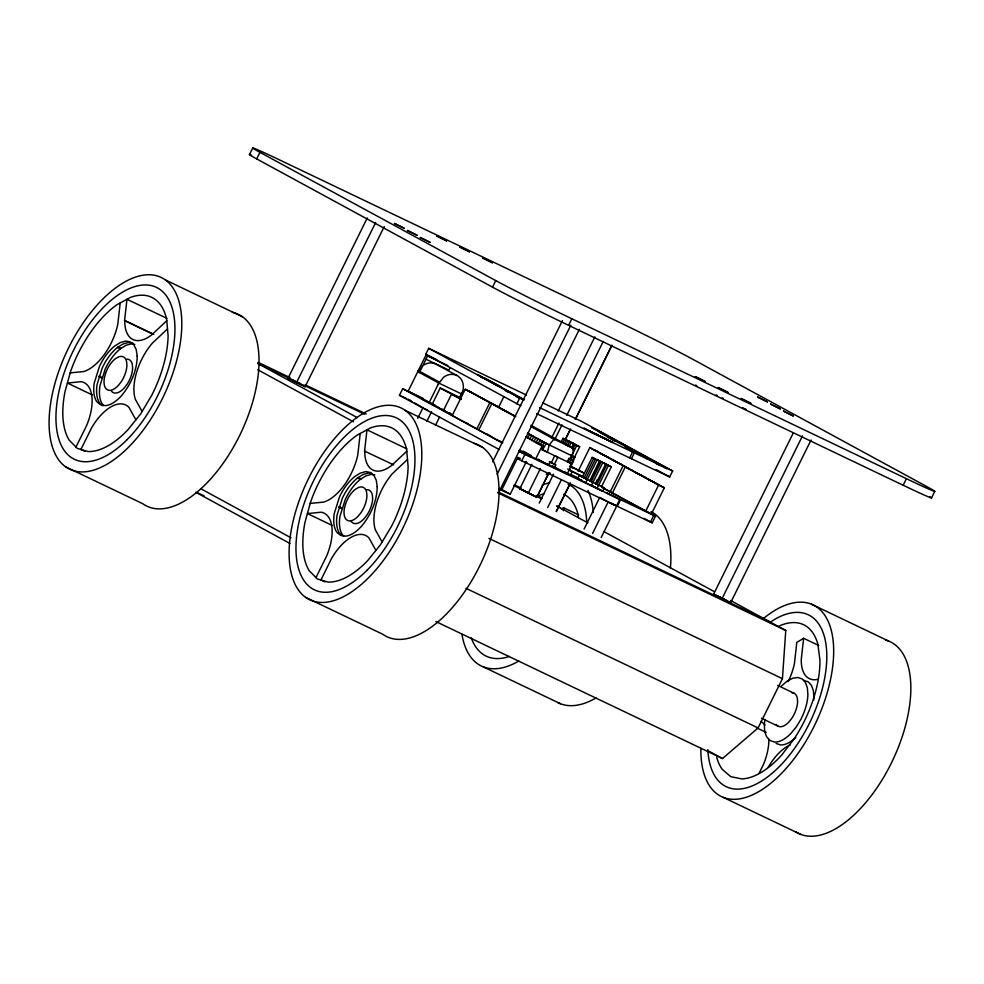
<?xml version="1.0" encoding="UTF-8"?>
<svg xmlns="http://www.w3.org/2000/svg" width="984" height="984" viewBox="0 0 984 984"><rect width="100%" height="100%" fill="white"/><g stroke="black" fill="none" stroke-linecap="round" stroke-linejoin="round"><path stroke-width="1.48" d="M435.863 621.556L722.465 758.553L758.098 727.939L782.44 678.689L785.761 630.498L730.571 600.486M563.291 510.794L563.623 507.744L578.74 514.964M818.75 645.504L803.633 638.284L801.247 659.661A42.275 21.193 -64.5 0 0 817.679 679.378M120.196 302.961L117.797 324.277A42.619 21.365 -64.5 0 1 83.726 371.546L70.184 372.887M153.504 334.412L124.574 320.587L126.973 299.271L166.911 318.361M360.206 433.489L357.807 454.817A42.619 21.365 -64.5 0 1 323.736 502.086L310.194 503.414M393.674 464.866L364.584 451.127L366.983 429.811L406.921 448.901M133.098 343.231L128.461 342.481L123.135 343.92L117.477 347.463A34.797 17.454 -64.5 0 0 102.361 367.672L97.109 384.375A34.797 17.454 -64.5 0 0 99.913 403.342L102.976 405.789M134.796 344.412L131.327 343.846L126.001 345.286L120.343 348.828A34.797 17.454 -64.5 0 0 105.214 369.037L99.974 385.74A34.797 17.454 -64.5 0 0 102.779 404.707L103.652 405.359L100.811 403.957M371.952 473.575L368.471 473.009L363.145 474.46L357.487 478.003A34.797 17.454 -64.5 0 0 342.371 498.212L337.118 514.903A34.797 17.454 -64.5 0 0 339.923 533.881L343.662 535.886L342.789 535.247A34.797 17.454 -64.5 0 1 339.972 516.28L345.224 499.577A34.797 17.454 -64.5 0 1 360.353 479.368L366.011 475.826L371.337 474.386L374.806 474.952M567.411 461.828L572.098 455.936L573.906 448.692L553.894 439.122L549.22 445.002L547.399 452.259L542.012 449.331M461.164 395.039L462.96 390.427A14.649 12.669 -61.5 0 0 458.163 376.232A14.649 12.669 -61.5 0 0 443.575 377.241L438.286 384.104M288.066 378.225L305.138 386.663L288.066 378.225L367.266 217.931M499.048 491.84L579.416 329.283M499.22 488.876L510.229 494.214L499.38 488.482M548.949 472.751L536.772 497.375L519.798 488.716L528.383 492.812M536.772 497.375L549.035 472.517M811.062 439.996L730.595 602.798L713.621 594.127L722.207 598.235M730.595 602.798L723.412 598.85M75.965 447.056L86.74 425.272A41.759 20.935 -64.5 0 0 81.131 381.681L67.392 383.034L92.176 394.879M249.481 154.549L252.728 147.981M929.794 496.637A62.275 1.414 26.3 0 1 903.177 485.26L568.592 325.335A62.275 1.414 26.3 0 1 492.517 287.156L256.689 158.904L259.936 152.335A62.275 1.414 26.3 0 1 281.092 160.638L615.689 320.563A62.275 1.414 26.3 0 1 691.764 358.729L927.58 486.994A62.275 1.414 26.3 0 1 906.424 478.691L571.827 318.767A62.275 1.414 26.3 0 1 495.752 280.588L259.936 152.335M296.553 382.555L375.667 222.495M305.138 386.663L384.24 226.603M499.306 449.614L399.455 395.31L402.702 388.742L423.231 398.458M520.868 405.826L425.728 354.338L428.692 348.336L526.465 395.064M315.975 577.596L326.749 555.812A41.759 20.935 -64.5 0 0 321.141 512.221L307.402 513.574L332.186 525.419M434.092 358.889L426.011 355.039L408.163 391.152L435.518 405.666M426.011 355.039L427.622 355.913L419.418 372.53L419.922 371.509M417.683 418.372L423.095 407.425M429.159 402.567L438.79 383.071L417.794 371.657L419.861 368.447M449.959 367.942L448.876 370.132L425.998 359.197M446.785 411.976L432.087 404.473L440.205 388.053L459.909 397.794L440.205 388.053M492.517 287.156L495.752 280.588M426.847 421.337L431.582 411.767M435.432 425.445L439.577 416.995M453.157 415.715L443.39 410.623L451.508 394.203L461.459 398.84M470.918 392.026L465.198 389.283L452.222 415.555L479.134 430.045M496.908 385.593L477.326 374.474L501.225 387.032L484.042 377.684M476.846 428.95L489.823 402.677L497.474 406.466M498.568 407.339L503.857 396.638M516.821 403.895L519.798 397.88L428.692 348.336M522.775 400.107L523.131 399.381L497.818 385.617L524.521 399.701M492.713 461.754L562.442 320.612M568.592 325.335L571.827 318.767M497.141 474.3L570.843 325.175M501.643 490.118L517.867 457.289L520.327 458.458M527.572 438.421L529.527 434.485L527.436 433.341M529.663 439.565L531.618 435.617L536.563 438.126M521.754 460.906L525.001 454.337L655.467 516.231L652.22 522.799L650.461 522.11L517.916 458.95M531.754 440.697L533.697 436.761L531.618 435.617M533.845 441.828L535.788 437.892L540.745 440.401M510.229 494.214L526.452 461.385M535.936 442.972L537.879 439.036L535.788 437.892M538.027 444.104L539.97 440.168L542.836 441.533M540.118 445.248L542.061 441.299L539.97 440.168M519.712 488.95L531.877 464.325M558.248 410.968L594.853 336.86M568.949 458.212L573.697 460.746L567.202 473.882L554.336 467.732L555.726 464.903L552.024 463.083L550.007 462.173L548.617 464.989L535.751 458.839L542.245 445.703L526.083 436.921M542.209 446.379L544.152 442.443L574.841 457.24L571.593 463.808L567.325 461.496M525.96 436.773L543.463 446.293L541.84 449.577L571.372 463.685M546.243 443.575L542.479 449.86M551.692 437.745L558.961 423.034M528.199 493.279L540.364 468.655M554.57 439.922L561.999 424.879M566.735 415.297L603.254 341.423M561.052 442.259L563.008 438.323L576.427 445.051M551.384 462.787L554.681 455.703M562.676 443.144L564.619 439.196L563.008 438.323M565.271 439.688L569.994 430.106M575.406 419.172L611.925 345.298M565.173 439.922L570.585 428.975M575.32 419.393L611.827 345.519M554.373 464.263L557.842 457.228L555.505 456.047M564.287 444.018L566.231 440.082L572.331 443.206L573.943 444.079L571.999 448.015M565.898 444.891L567.854 440.955M567.522 445.777L569.465 441.841L573.943 444.079M539.207 503.144L553.5 474.19M569.133 446.65L571.077 442.714M572.27 446.318L573.574 443.686L571.95 442.812M572.59 449.823L575.185 444.571L579.662 446.81L569.921 466.514M567.411 461.545L568.715 458.913M570.314 458.581L576.796 445.444M569.502 462.677L572.75 456.109L570.843 455.198M547.694 507.486L561.212 480.118M582.393 480.635L570.511 474.952L572.135 471.668L568.494 469.7M556.366 511.348L569.884 483.993M556.268 511.582L570.474 482.849M578.125 471.274L589.81 447.634L628.85 468.495M597.94 431.472L598.297 430.758L591.568 427.536L667.115 468.187L666.758 468.913M600.326 485.788L604.361 487.99L602.737 491.274L577.51 478.679L579.133 475.395L582.565 477.031M585.578 483.07L597.017 460.02L592.171 457.388L582.43 477.08L585.96 478.876M584.053 477.966L593.783 458.261L592.171 457.388M595.406 459.134L585.664 478.839L587.276 479.712M590.142 481.09L599.871 461.385L598.26 460.512M591.384 481.57L601.126 461.877L602.737 462.751L591.298 485.801M597.436 479.491L595.492 483.427L597.399 484.337M601.581 486.551L611.31 466.846L609.699 465.973M625.098 445.777L624.742 446.502L641.273 455.051M584.09 529.097L599.736 497.4L608.137 501.963L592.577 533.426M626.513 447.462L626.87 446.736L660.399 464.977L660.043 465.69M618.026 495.936L610.141 492.025L623.13 465.752L664.323 487.781L651.346 514.054L612.306 493.205L625.295 466.933L659.059 485.21M629.576 458.064L632.552 452.05L672.65 470.942L669.673 476.957L536.6 413.624M633.229 450.672L633.585 449.946M631.47 458.692L634.446 452.677M616.451 506.17L619.699 499.601M601.163 537.535L616.808 505.837L609.354 502.553M617.325 506.268L620.572 499.7M645.627 511.323L658.604 485.05L664.323 487.781M650.461 522.11L653.696 515.542M713.535 594.361L793.411 432.702M722.022 598.69L802.477 435.9M759.033 773.436L763.473 764.445A42.091 21.107 -64.5 0 0 768.873 739.39M903.177 485.26L906.424 478.691M931.553 497.916L934.8 491.348M421.349 367.007L422.579 365.827A14.649 12.669 -61.5 0 1 435.728 363.994L456.724 375.408M166.776 320.686L151.487 335.052A42.275 21.193 -64.5 0 1 124.747 320.501L124.574 320.587M167.489 328.914L168.104 335.827A84.255 42.251 -64.5 0 1 151.745 395.31L140.626 413.981L127.797 429.885A84.255 42.251 -64.5 0 1 87.982 451.521L77.293 448.397L69.2 440.168A84.255 42.251 -64.5 0 1 64.956 391.89L70.54 371.595A84.255 42.251 -64.5 0 1 116.788 304.806L130.368 297.426A84.255 42.251 -64.5 0 1 166.653 319.357L167.489 328.914L152.434 343.084A42.263 21.193 -64.5 0 0 135.325 399.246L142.126 411.46M406.786 451.213L391.497 465.58A42.275 21.193 -64.5 0 1 364.757 451.041L364.584 451.127M407.499 459.454L408.114 466.367A84.255 42.251 -64.5 0 1 391.755 525.85L380.636 544.521L367.807 560.425A84.255 42.251 -64.5 0 1 327.992 582.061L317.303 578.936L309.21 570.708A84.255 42.251 -64.5 0 1 304.966 522.43L310.55 502.135A84.255 42.251 -64.5 0 1 356.798 435.346L370.378 427.966A84.255 42.251 -64.5 0 1 406.663 449.897L407.499 459.454L392.444 473.612A42.263 21.193 -64.5 0 0 375.334 529.786L382.136 542M781.431 686.033L787.089 681.174L792.686 678.259L797.827 677.496L802.181 678.935L805.441 682.478L807.384 687.877L807.889 694.765A34.797 17.454 -64.5 0 1 800.853 719.378L796.204 727.028L790.865 733.498A34.797 17.454 -64.5 0 1 774.469 742.022L770.128 740.583L766.868 737.053A34.797 17.454 -64.5 0 1 764.912 719.562M538.752 495.85L539.847 495.186A84.255 42.251 -64.5 0 1 544.238 493.562M561.347 509.122L563.623 507.744M778.75 626.39L779.857 625.726A84.255 42.251 -64.5 0 1 817.852 644.188L819.93 660.079A84.255 42.251 -64.5 0 1 794.543 738.234L781.96 754.716A84.255 42.251 -64.5 0 1 741.899 778.898L730.817 776.708L722.231 769.34A84.255 42.251 -64.5 0 1 716.709 757.299M803.633 638.284L796.806 642.404L794.457 663.487A42.263 21.193 -64.5 0 1 788.159 681.617M432.087 404.473L439.479 407.856M443.39 410.623L448.397 412.849M451.435 414.104L448.839 412.948M524.841 491.237L523.365 490.61L533.217 495.481M803.83 680.375L808.184 681.814L811.443 685.344L813.387 690.743L813.891 697.631A34.797 17.454 -64.5 0 1 813.719 700.178M776.13 743.461L780.484 744.9A34.797 17.454 -64.5 0 0 795.761 737.471M399.455 395.31L400.611 395.765M435.481 405.74L422.591 399.319L434.879 405.31M570.203 470.254L569.293 469.897L582.221 476.231M525.136 462.406L527.104 463.255L525.222 462.197M614.84 505.272L609.121 502.529M722.158 397.831L723.179 398.311M745.036 408.766L746.056 409.246M519.183 451.029L530.351 456.687L519.085 451.25M294.228 381.005L291.719 379.898L301.571 384.756L295.421 381.583M542.996 402.973L581.556 421.398L672.65 470.942M481.004 377.118L483.685 378.409M519.798 397.88L523.845 399.824M588.752 430.648L590.609 431.533L589.564 430.967M591.507 432.136L594.41 433.6M591.753 432.431L612.774 442.48L583.783 428.101L592.553 432.714M539.576 407.61L632.552 452.05M425.728 354.338L436.748 359.615M427.622 355.913L447.818 365.556M594.939 450.328L597.792 451.693L595.332 450.352M597.399 451.668L602.725 454.374M599.859 453.009L605.898 456.109M603.044 454.743L609.785 458.212M606.931 456.847L614.09 460.561L611.224 459.196M467.609 390.5L472.431 392.936M471.533 392.641L476.342 395.064M613.45 460.401L618.53 462.972L616.304 461.767M475.592 394.842L478.445 396.208M617.755 462.738L622.552 465.161L620.609 464.104M477.83 396.06L482.923 398.643M621.642 464.854L626.439 467.277M482.308 398.495L485.161 399.861M484.399 399.639L489.22 402.062M627.952 468.286L633.278 470.992L630.818 469.651M488.322 401.767L493.132 404.203M632.884 470.967L638.21 473.673M635.344 472.308L641.384 475.407M496.12 406.011L498.974 407.376M638.518 474.03L645.27 477.511L642.404 476.145M498.076 407.081L502.898 409.504M502.135 409.282L507.24 411.865M644.483 477.277L649.563 479.86L647.349 478.642M506.612 411.718L509.478 413.083M573.574 443.686L579.662 446.81M648.936 479.7L654.016 482.271M508.851 412.936L513.808 415.445M651.15 480.905L658.038 484.46M512.91 415.137L515.764 416.503L497.018 406.306M655.172 483.095L661.924 486.576M462.062 392.923L459.799 396.921M438.79 383.071L461.668 394.006M593.783 458.261L611.31 466.846M528.383 433.809L530.29 434.719M529.527 434.485L532.381 435.851M542.061 441.299L547.018 443.809M542.245 445.703L543.463 446.293M569.687 466.465L572.282 467.707M567.719 468.925L570.363 470.192M572.135 471.668L582.688 476.723M591.679 481.606L589.773 480.696L599.502 460.992L597.891 460.118L602.368 462.357M604.361 487.99L579.133 475.395M165.324 279.911A106.235 53.271 -64.5 0 1 128.486 447.228A106.235 53.271 -64.5 0 1 52.558 392.973A106.235 53.271 -64.5 0 1 165.324 279.911L242.544 316.823M571.372 474.731L576.661 477.252M577.51 478.679L582.085 480.856M592.38 485.788L601.396 490.536M401.792 396.331L406.527 398.594M410.574 400.525L407.88 399.233L411.915 401.521M811.345 604.127L888.564 641.039M405.334 410.451A106.235 53.271 -64.5 0 1 368.496 577.768A106.235 53.271 -64.5 0 1 292.568 523.513A106.235 53.271 -64.5 0 1 405.334 410.451L482.554 447.363M258.251 362.395L290.096 377.622M305.323 384.892L366.245 414.018M514.398 484.829L521.323 488.138M536.551 495.419L542.098 498.064M257.783 363.244L300.71 383.76M303.478 385.076L364.4 414.202M513.943 485.666L525.013 490.967M536.096 496.256L541.63 498.913M556.858 506.182L559.625 507.51M498.224 492L769.599 621.716M497.756 492.849L785.761 630.498M124.747 320.501L153.664 334.326M118.252 346.983L121.118 348.348M117.477 347.463L120.343 348.828M488.9 538.383L782.44 678.689M358.262 477.511L361.128 478.888M357.487 478.003L360.353 479.368M777.68 685.418L794.26 693.351M99.076 376.06L101.942 377.438M98.941 376.638L101.807 378.004M339.086 506.6L341.952 507.965M338.951 507.178L341.817 508.543M761.456 718.246L778.036 726.18M465.949 588.297L758.098 727.939M756.573 727.803L766.216 732.416M197.267 492.615L204.192 495.924M85.055 451.435L80.922 449.467L91.623 427.819A42.091 21.107 -64.5 0 1 128.978 407.413L135.903 419.836M325.064 581.974L320.932 580.006L331.633 558.358A42.091 21.107 -64.5 0 1 368.988 537.953L375.913 550.376M65.596 466.822L142.803 503.734A106.235 53.271 -64.5 0 0 241.486 431.644A106.235 53.271 -64.5 0 0 232.322 312.346M483.206 666.82L560.413 703.72M305.594 597.362L382.813 634.274A106.235 53.271 -64.5 0 0 480.905 563.438A106.235 53.271 -64.5 0 0 473.722 443.206M723.215 797.347L800.423 834.26M525.862 491.729L528.334 492.935M499.318 488.568L506.662 492.32L499.232 488.765M742.563 407.561L743.842 408.188M427.548 410.131L424.153 408.446M722.158 598.346C705.085 590.179 738.923 607.017 723.437 598.985M695.528 385.052L696.807 385.691M442.037 409.11L444.583 410.377M529.613 493.562L530.794 494.165M518.605 451.09L525.001 454.337M529.601 493.427L536.87 497.141M716.217 394.867L717.225 395.396M422.579 407.647L414.608 402.985M448.975 412.616L450.524 413.44M531.803 494.681L533.057 495.37M598.297 430.758L631.826 448.987M599.281 432.21L630.129 448.987M645.295 457.24L665.418 468.175M607.312 437.019L615.357 441.398M645.283 457.671L647.964 459.134M656.02 463.501L658.702 464.965M604.004 437.868L605.062 438.433L602.147 436.982M608.85 440.5L605.947 439.048L606.993 439.614M596.784 434.411L597.829 434.989L594.926 433.526M601.63 437.056L598.727 435.592L599.773 436.158M656.279 469.663L669.673 476.957M505.518 390.279L522.836 399.701M505.456 390.685L508.125 392.136M516.108 396.478L518.777 397.93M589.81 447.634L623.585 465.912M571.581 442.419L573.205 443.304M568.727 441.053L570.339 441.939M565.861 439.688L567.485 440.561M569.096 441.447L570.708 442.32M608.087 465.1L603.61 462.849L605.221 463.735M603.979 463.243L605.591 464.116L595.861 483.821L598.641 485.247L597.103 484.312L606.845 464.608L608.456 465.481L597.017 488.531L591.642 485.604M470.475 391.866L495.542 405.42M465.198 389.283L490.278 402.837M515.075 416.416L491.754 403.723L478.765 429.996L502.098 442.689M530.831 425.26L573.906 448.692M531.003 426.675L553.894 439.122M418.421 370.685L439.418 382.112M572.75 456.109L574.841 457.24M527.682 433.292L549.22 445.002M441.57 388.594L449.959 393.157M452.874 394.744L461.262 399.307L451.508 394.203M570.351 466.564L572.504 467.732M603.868 488.236L655.467 516.231M590.228 481.053L592.995 482.455M602.147 487.67L610.141 492.025M549.343 461.619L555.726 464.903M564.447 471.668L570.511 474.952M552.405 465.826L567.202 473.882M547.608 464.067L554.336 467.732M523.045 451.078L531.126 455.481M537.854 459.134L548.617 464.989M519.601 450.057L535.751 458.839M644.126 518.396L652.22 522.799M465.715 422.517L468.31 423.932M487.08 434.141L490.967 436.256M498.74 440.488L502.639 442.603M402.702 388.742L502.541 443.046M556.932 506.047L587.891 522.885M604.053 531.668L714.421 591.704M257.673 363.453L357.278 417.622M257.759 369.75L353.49 421.816M709.009 751.222L722.465 758.553M200.687 488.679L291.043 537.817M195.73 492.234L289.948 543.476M578.358 517.621L577.842 513.648A84.255 42.251 -64.5 0 0 563.721 494.239M568.051 484.128A95.251 47.761 -64.5 0 1 586.685 521.336M509.294 656.451A95.251 47.761 -64.5 0 1 471.299 637.952M542.233 485.087A95.251 47.761 -64.5 0 1 549.662 482.701M651.076 511.643A106.235 53.271 -64.5 0 1 670.399 568.211M596.033 697.939A106.235 53.271 -64.5 0 1 557.891 702.576M587.989 490.45A106.235 53.271 -64.5 0 1 593.34 512.455M518.814 661.039A106.235 53.271 -64.5 0 1 461.951 634.2M546.206 474.399A106.235 53.271 -64.5 0 1 550.351 473.083M366.934 489.651A18.315 9.188 -64.5 0 1 372.259 494.62L372.641 498.138A18.315 9.188 -64.5 0 1 366.884 515.136L364.129 518.654A18.315 9.188 -64.5 0 1 351.263 521.36M126.924 359.111A18.315 9.188 -64.5 0 1 132.25 364.08L132.631 367.598A18.315 9.188 -64.5 0 1 126.875 384.596L124.119 388.114A18.315 9.188 -64.5 0 1 111.254 390.82M791.899 692.773A18.315 9.188 -64.5 0 1 797.212 697.742L797.606 701.26A18.315 9.188 -64.5 0 1 791.849 718.259L789.094 721.776A18.315 9.188 -64.5 0 1 776.228 724.482M769.709 622.577A95.251 47.761 -64.5 0 1 826.806 656.918A95.251 47.761 -64.5 0 1 768.836 775.97A95.251 47.761 -64.5 0 1 707.853 749.611M760.558 721.493A42.091 21.107 -64.5 0 1 764.986 725.159M768.283 767.176A41.759 20.935 -64.5 0 1 790.386 744.814M885.92 640.154A106.235 53.271 -64.5 0 1 892.98 759.709A106.235 53.271 -64.5 0 1 795.478 831.689M763.313 618.616A106.235 53.271 -64.5 0 1 833.645 648.493A106.235 53.271 -64.5 0 1 767.631 785.712A106.235 53.271 -64.5 0 1 700.891 748.369M256.689 158.904A62.275 1.414 26.3 0 1 251.523 155.14M137.194 356.085C137.047 370.451 130.946 384.264 121.893 395.248A34.797 17.454 -64.5 0 1 105.313 405.629L100.688 404.879L97.059 401.976A34.797 17.454 -64.5 0 1 94.255 382.997L99.495 366.306A34.797 17.454 -64.5 0 1 114.624 346.097L120.282 342.555L125.608 341.104L130.232 341.866L133.861 344.769L136.235 349.615L137.194 356.085M377.204 486.625C377.057 501.004 370.943 514.78 361.903 525.776A34.797 17.454 -64.5 0 1 345.322 536.169L340.698 535.419L337.069 532.516A34.797 17.454 -64.5 0 1 334.252 513.537L339.505 496.846A34.797 17.454 -64.5 0 1 354.634 476.637L360.292 473.095L365.618 471.643L370.242 472.406L373.871 475.309L376.245 480.155L377.204 486.625M105.559 373.379L104.415 377.77A18.315 9.188 -64.5 0 0 118.4 385.384L121.155 381.866A18.315 9.188 -64.5 0 0 126.911 364.867L126.53 361.349A18.315 9.188 -64.5 0 0 118.449 356.958L115.485 358.656A18.315 9.188 -64.5 0 0 105.559 373.379M345.568 503.919L344.412 508.31A18.315 9.188 -64.5 0 0 358.41 515.923L361.165 512.406A18.315 9.188 -64.5 0 0 366.921 495.407L366.528 491.889A18.315 9.188 -64.5 0 0 358.459 487.498L355.495 489.196A18.315 9.188 -64.5 0 0 345.568 503.919M459.712 246.972L469.466 251.806L459.712 246.972M394.498 223.454L404.166 228.276L394.498 223.454M436.921 236.062L446.601 240.883L436.921 236.062M407.425 230.477L417.093 235.299L407.425 230.477M420.34 237.513L430.008 242.322L420.34 237.513M482.677 257.931L492.357 262.753L482.677 257.931M695.356 376.626L705.024 381.435L695.356 376.626M757.692 397.056L767.36 401.866L757.692 397.056M718.234 387.561L727.902 392.37L718.234 387.561M770.607 404.08L780.287 408.889L770.607 404.08M741.112 398.495L750.78 403.305L741.112 398.495M783.535 411.103L793.202 415.924L783.535 411.103M571.163 466.674L584.053 473.107L571.163 466.674M606.107 492.64L618.997 499.06L606.107 492.64M367.155 570.13A95.251 47.761 -64.5 0 0 400.18 420.119A95.251 47.761 -64.5 0 0 299.075 521.483A95.251 47.761 -64.5 0 0 367.155 570.13M127.145 439.59A95.251 47.761 -64.5 0 0 160.171 289.579A95.251 47.761 -64.5 0 0 59.065 390.943A95.251 47.761 -64.5 0 0 127.145 439.59"/></g></svg>
